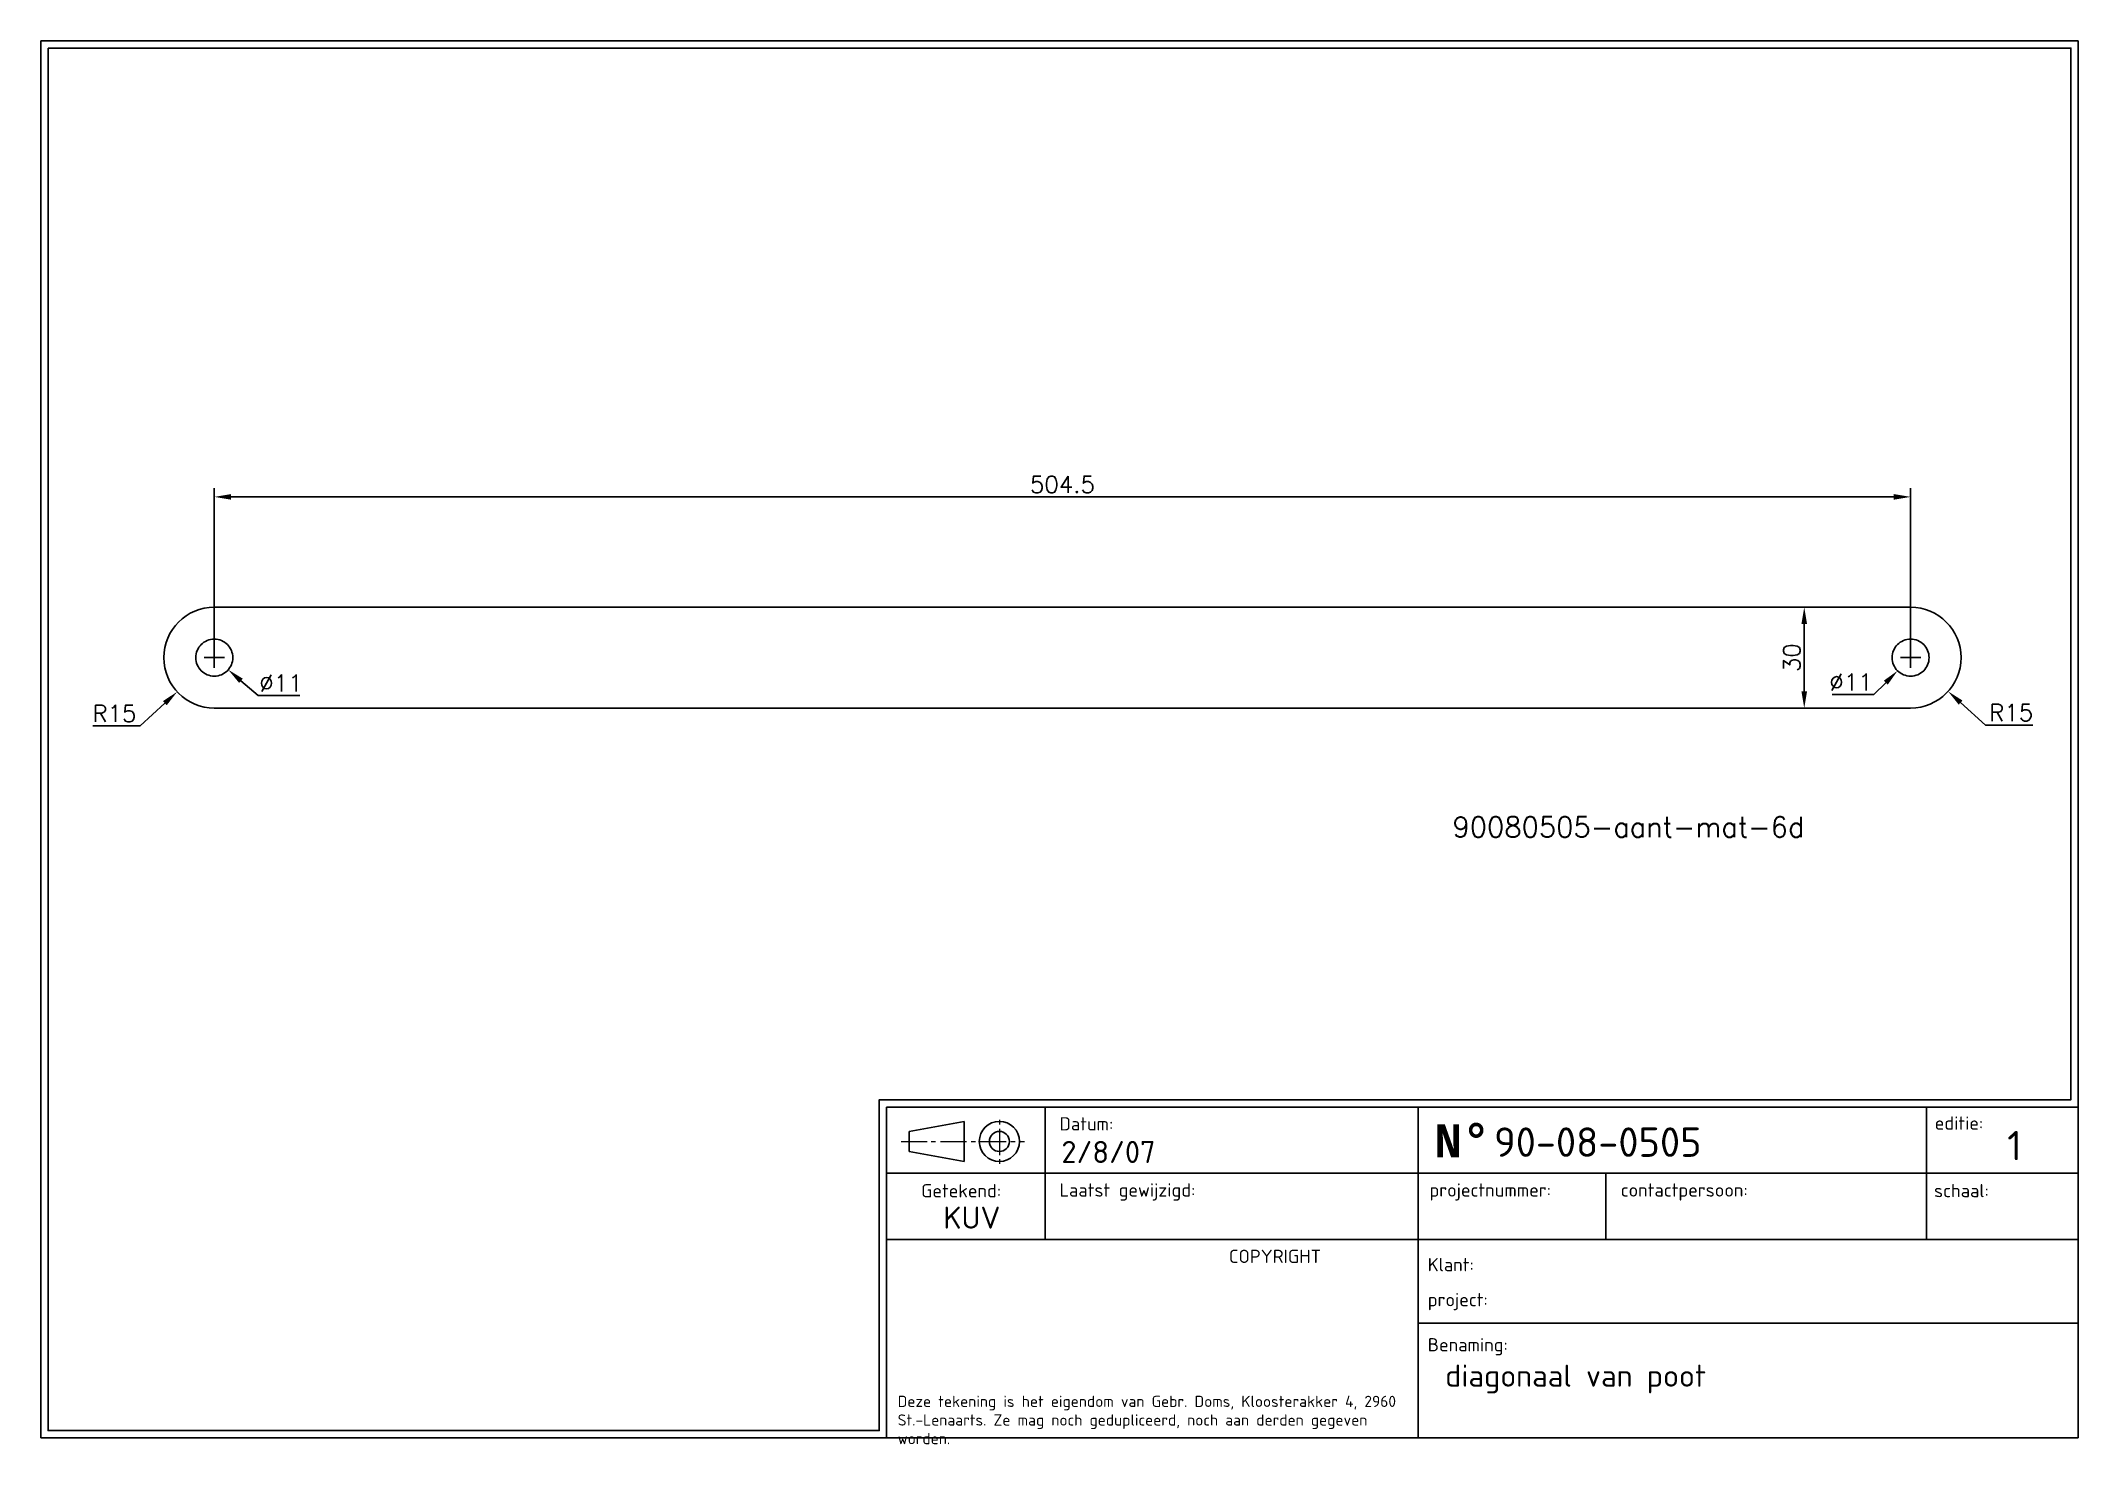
# Paper-space layout 'A4 Hor' of a CAD drawing. Extents: x 520 to 797, y 40 to 231.
# The model-space entities are those that its viewports show. They can reach past a viewport. Long polylines and large blocks are cut down to what shows.
import ezdxf
from ezdxf.enums import TextEntityAlignment as Align

# ---------------------------------------------------------------- set-up
doc = ezdxf.new("R2010")
doc.units = 0
doc.header["$LTSCALE"] = 0.5
doc.layers.get('0').update_dxf_attribs({"linetype": 'CONTINUOUS'})
doc.layers.get('DEFPOINTS').update_dxf_attribs({"linetype": 'CONTINUOUS'})
for name, color, linetype in [('50VOL', 13, 'CONTINUOUS'), ('70VOL', 5, 'CONTINUOUS'), ('BRANDLIJN', 93, 'CONTINUOUS')]:
    doc.layers.add(name, color=color, linetype=linetype)
doc.layers.add('View', color=9, linetype='CONTINUOUS', plot=False)
doc.styles.add('ISOCPEUR', font='isocpeur.ttf')
doc.styles.add('ROMAND', font='', dxfattribs={"height": 2})
doc.styles.add('ROMANS', font='romans.shx')
doc.styles.get('ROMAND').set_extended_font_data('romand.shx')
doc.dimstyles.new('1_OP_02$0', dxfattribs={"dimscale": 2, "dimtxt": 2.5, "dimasz": 2.5, "dimexe": 1.3, "dimexo": 0.6, "dimgap": 0.6, "dimtad": 1, "dimdec": 1, "dimdsep": 46, "dimtxsty": 'ROMANS', "dimcen": -1.5, "dimclrd": 150, "dimclre": 150, "dimclrt": 5, "dimadec": 0, "dimazin": 0, "dimtfac": 1, "dimtdec": 1, "dimtmove": 0, "dimatfit": 3, "dimfxl": 0, "dimtolj": 1, "dimtzin": 0, "dimarcsym": 0})
doc.dimstyles.new('1_OP_02$3', dxfattribs={"dimscale": 2, "dimtxt": 2.5, "dimasz": 2.5, "dimexe": 1.3, "dimexo": 0.6, "dimgap": 0.6, "dimtad": 1, "dimtoh": 1, "dimdec": 1, "dimdsep": 46, "dimtxsty": 'ROMANS', "dimcen": -1.5, "dimclrd": 150, "dimclre": 150, "dimclrt": 5, "dimadec": 0, "dimazin": 0, "dimtfac": 1, "dimtdec": 1, "dimtofl": 0, "dimtmove": 0, "dimatfit": 0, "dimfxl": 0, "dimtolj": 1, "dimtzin": 0, "dimarcsym": 0})
doc.dimstyles.new('1_OP_02$4', dxfattribs={"dimscale": 2, "dimtxt": 2.5, "dimasz": 2.5, "dimexe": 1.3, "dimexo": 0.6, "dimgap": 0.6, "dimtad": 1, "dimtoh": 1, "dimdec": 1, "dimdsep": 46, "dimtxsty": 'ROMANS', "dimcen": 1, "dimclrd": 150, "dimclre": 150, "dimclrt": 5, "dimadec": 0, "dimazin": 0, "dimtfac": 1, "dimtdec": 1, "dimtofl": 0, "dimtmove": 0, "dimatfit": 3, "dimfxl": 0, "dimtolj": 1, "dimtzin": 0, "dimarcsym": 0})

# ---------------------------------------------------------------- blocks, each defined once
blk = doc.blocks.new('ISO_A4')
for p, q in [((200, 287), (10, 287)), ((10, 287), (10, 10)), ((200, 10), (200, 287)), ((10, 10), (200, 10))]:
    blk.add_line(p, q)
blk = doc.blocks.new('titelhoek1')
for p, q in [((162.06, 45), (0.06, 45)), ((0.06, 45), (0.06, 0)), ((21.62, 45), (21.62, 36)), ((72.32, 0), (72.32, 45)), ((141.44, 45), (141.44, 36)), ((162.06, 45), (162.06, 0)), ((3.12, 41.69), (10.59, 43.05)), ((3.12, 41.69), (3.12, 38.96)), ((10.59, 43.05), (10.59, 37.59)), ((3.12, 38.96), (10.59, 37.59)), ((76.56, 36), (0.06, 36)), ((21.62, 36), (21.62, 27)), ((76.56, 36), (162.06, 36)), ((97.85, 36), (97.85, 27)), ((141.44, 36), (141.44, 27)), ((162.06, 27), (0.06, 27)), ((72.32, 15.59), (162.06, 15.59)), ((0.06, 0), (162.06, 0))]:
    blk.add_line(p, q)
at = {"lineweight": 9}
for p, q in [((15.39, 43.28), (15.39, 42.63)), ((15.39, 42.04), (15.39, 38.45)), ((2.04, 40.32), (5.55, 40.32)), ((6.12, 40.32), (6.72, 40.32)), ((7.37, 40.32), (10.93, 40.32)), ((11.55, 40.32), (12.15, 40.32)), ((12.78, 40.32), (16.31, 40.32)), ((16.96, 40.32), (17.53, 40.32)), ((18.15, 40.32), (18.81, 40.32)), ((15.39, 37.93), (15.39, 37.3))]:
    blk.add_line(p, q, dxfattribs=at)
for radius in [2.73, 1.36]:
    blk.add_circle((15.39, 40.32), radius)
at = {"style": 'ISOCPEUR'}
for s, p in [('Datum:', (23.56, 41.82)), ('editie:', (142.55, 41.92)), ('Getekend:', (4.75, 32.72)), ('Laatst gewijzigd:', (23.56, 32.82)), ('projectnummer:', (73.85, 32.82)), ('contactpersoon:', (99.86, 32.82)), ('schaal:', (142.46, 32.74)), ('COPYRIGHT ', (46.6, 23.8)), ('Klant:', (73.62, 22.67)), ('project:', (73.62, 17.91)), ('Benaming:', (73.62, 11.78))]:
    blk.add_text(s, height=1.8, dxfattribs=at).set_placement(p)
at = {"insert": (74.49, 42.64), "char_height": 4.5, "width": 5, "attachment_point": 1, "style": 'ROMAND'}
blk.add_mtext('{\\fMonospac821 BT|b1|i0|c0|p49;N°}', dxfattribs=at)
at = {"lineweight": 9, "insert": (1.56, 5.74), "char_height": 1.52, "width": 71.22, "attachment_point": 1, "style": 'ISOCPEUR'}
blk.add_mtext('Deze tekening is het eigendom van Gebr. Doms, Kloosterakker 4, 2960 St.-Lenaarts. Ze mag noch gedupliceerd, noch aan derden gegeven worden.', dxfattribs=at)
at = {"style": 'ISOCPEUR'}
for tag, height, p in [('TEKENINGNR', 4, (82.64, 37.03)), ('CREATING_DATE', 3, (23.82, 36.49)), ('MODIFICATION_TIME', 3, (23.82, 27.49)), ('PROJECTNR', 3, (73.74, 27.6)), ('CONTACTPERSOON', 3, (99.76, 27.6)), ('KLANTNAAM', 3, (82.92, 21.47)), ('PROJECTOMSCHRIJVING:', 3, (82.92, 16.68))]:
    blk.add_attdef(tag, text='', height=height, dxfattribs=at).set_placement(p, align=Align.BOTTOM_LEFT)
for tag, height, p in [('VERSIE', 4, (153.41, 36.56)), ('MADE_BY', 3, (11.64, 27.56)), ('SCHAAL', 3, (153.27, 27.56))]:
    blk.add_attdef(tag, text='', height=height, dxfattribs=at).set_placement(p, align=Align.BOTTOM_CENTER)
for tag, p in [('BENAMING1', (75.99, 6.97)), ('BENAMING2', (75.99, 2.97))]:
    blk.add_attdef(tag, p, '', height=3, dxfattribs=at)
blk = doc.blocks.new('*D0')
at = {"layer": '70VOL', "color": 150, "lineweight": -2}
for p, q in [((2722.28, 721.69), (2722.28, 770.91)), ((3226.78, 721.69), (3226.78, 770.91)), ((2727.28, 768.31), (3221.78, 768.31))]:
    blk.add_line(p, q, dxfattribs=at)
at = {"layer": '70VOL', "color": 150}
for points in [[(2727.28, 769.15), (2727.28, 767.48), (2722.28, 768.31)], [(3221.78, 769.15), (3221.78, 767.48), (3226.78, 768.31)]]:
    blk.add_solid(points, dxfattribs=at)
at = {"layer": 'DEFPOINTS', "color": 0}
for p in [(3226.78, 768.31), (2722.28, 720.49), (3226.78, 720.49)]:
    blk.add_point(p, dxfattribs=at)
at = {"layer": '70VOL', "color": 5, "insert": (2974.53, 772.01), "char_height": 5, "attachment_point": 5, "style": 'ROMANS'}
blk.add_mtext('\\A1;504.5', dxfattribs=at)
blk = doc.blocks.new('*D1')
at = {"layer": '70VOL', "color": 150, "lineweight": -2}
for p, q in [((2722.28, 717.49), (2722.28, 723.49)), ((2719.28, 720.49), (2725.28, 720.49)), ((2730.2, 713.61), (2735.28, 709.2)), ((2735.28, 709.2), (2747.67, 709.2))]:
    blk.add_line(p, q, dxfattribs=at)
at = {"layer": '70VOL', "color": 150}
blk.add_solid([(2730.75, 714.24), (2729.66, 712.98), (2726.43, 716.89)], dxfattribs=at)
at = {"layer": 'DEFPOINTS', "color": 0}
for p in [(2718.12, 724.1), (2726.43, 716.89)]:
    blk.add_point(p, dxfattribs=at)
at = {"layer": '70VOL', "color": 5, "insert": (2742.08, 712.9), "char_height": 5, "attachment_point": 5, "style": 'ROMANS'}
blk.add_mtext('\\A1;∅11', dxfattribs=at)
blk = doc.blocks.new('*D2')
at = {"layer": '70VOL', "color": 150, "lineweight": -2}
for p, q in [((2722.28, 718.49), (2722.28, 722.49)), ((2720.28, 720.49), (2724.28, 720.49)), ((2700.2, 700.18), (2707.56, 706.95)), ((2686.14, 700.18), (2700.2, 700.18))]:
    blk.add_line(p, q, dxfattribs=at)
at = {"layer": '70VOL', "color": 150}
blk.add_solid([(2706.99, 707.56), (2708.12, 706.34), (2711.24, 710.34)], dxfattribs=at)
at = {"layer": 'DEFPOINTS', "color": 0}
for p in [(2722.28, 720.49), (2711.24, 710.34)]:
    blk.add_point(p, dxfattribs=at)
at = {"layer": '70VOL', "color": 5, "insert": (2692.57, 703.88), "char_height": 5, "attachment_point": 5, "style": 'ROMANS'}
blk.add_mtext('\\A1;R15', dxfattribs=at)
blk = doc.blocks.new('*D3')
at = {"layer": '70VOL', "color": 150, "lineweight": -2}
for p, q in [((3226.78, 718.49), (3226.78, 722.49)), ((3224.78, 720.49), (3228.78, 720.49)), ((3249.08, 700.43), (3241.65, 707.12)), ((3263.14, 700.43), (3249.08, 700.43))]:
    blk.add_line(p, q, dxfattribs=at)
at = {"layer": '70VOL', "color": 150}
blk.add_solid([(3242.2, 707.74), (3241.09, 706.5), (3237.93, 710.46)], dxfattribs=at)
at = {"layer": 'DEFPOINTS', "color": 0}
for p in [(3226.78, 720.49), (3237.93, 710.46)]:
    blk.add_point(p, dxfattribs=at)
at = {"layer": '70VOL', "color": 5, "insert": (3256.71, 704.13), "char_height": 5, "attachment_point": 5, "style": 'ROMANS'}
blk.add_mtext('\\A1;R15', dxfattribs=at)
blk = doc.blocks.new('*D4')
at = {"layer": '70VOL', "color": 150, "lineweight": -2}
for p, q in [((3226.78, 717.49), (3226.78, 723.49)), ((3223.78, 720.49), (3229.78, 720.49)), ((3215.86, 709.49), (3203.47, 709.49)), ((3219.38, 713.04), (3215.86, 709.49))]:
    blk.add_line(p, q, dxfattribs=at)
at = {"layer": '70VOL', "color": 150}
blk.add_solid([(3218.79, 713.63), (3219.97, 712.45), (3222.9, 716.59)], dxfattribs=at)
at = {"layer": 'DEFPOINTS', "color": 0}
for p in [(3230.65, 724.4), (3222.9, 716.59)]:
    blk.add_point(p, dxfattribs=at)
at = {"layer": '70VOL', "color": 5, "insert": (3209.06, 713.19), "char_height": 5, "attachment_point": 5, "style": 'ROMANS'}
blk.add_mtext('\\A1;∅11', dxfattribs=at)
blk = doc.blocks.new('*D5')
at = {"layer": '70VOL', "color": 150, "lineweight": -2}
for p, q in [((3225.58, 735.49), (3192.55, 735.49)), ((3195.15, 730.49), (3195.15, 710.49)), ((3225.58, 705.49), (3192.55, 705.49))]:
    blk.add_line(p, q, dxfattribs=at)
at = {"layer": '70VOL', "color": 150}
for points in [[(3194.32, 730.49), (3195.98, 730.49), (3195.15, 735.49)], [(3194.32, 710.49), (3195.98, 710.49), (3195.15, 705.49)]]:
    blk.add_solid(points, dxfattribs=at)
at = {"layer": 'DEFPOINTS', "color": 0}
for p in [(3226.78, 735.49), (3195.15, 705.49), (3226.78, 705.49)]:
    blk.add_point(p, dxfattribs=at)
at = {"layer": '70VOL', "color": 5, "insert": (3191.45, 720.49), "char_height": 5, "attachment_point": 5, "rotation": 90, "style": 'ROMANS'}
blk.add_mtext('\\A1;30', dxfattribs=at)

msp = doc.modelspace()

# ---------------------------------------------------------------- linework, layer by layer
at = {"layer": '50VOL'}
for p, q in [((2722.28, 735.49), (3226.78, 735.49)), ((3226.78, 705.49), (2722.28, 705.49))]:
    msp.add_line(p, q, dxfattribs=at)
for centre in [(2722.28, 720.49), (3226.78, 720.49)]:
    msp.add_circle(centre, 5.5, dxfattribs=at)
for centre, start, end in [((2722.28, 720.49), 90, 270), ((3226.78, 720.49), 270, 90)]:
    msp.add_arc(centre, 15, start, end, dxfattribs=at)

# ---------------------------------------------------------------- texts
at = {"layer": 'BRANDLIJN', "style": 'ROMANS'}
msp.add_text('90080505-aant-mat-6d', height=6, dxfattribs=at).set_placement((3090.52, 667.12))

# ---------------------------------------------------------------- dimensions: what is measured, and where the dimension line sits
at = {"layer": '70VOL'}
dim = msp.add_linear_dim(base=(3226.78, 768.31), p1=(2722.28, 720.49), p2=(3226.78, 720.49), dimstyle='1_OP_02$0', dxfattribs=at)
dim.commit()
dim.dimension.update_dxf_attribs({"geometry": '*D0', "text_midpoint": (2974.53, 772.01)})
dim = msp.add_linear_dim(base=(3195.15, 705.49), p1=(3226.78, 735.49), p2=(3226.78, 705.49), angle=90, dimstyle='1_OP_02$0', dxfattribs=at)
dim.commit()
dim.dimension.update_dxf_attribs({"geometry": '*D5', "text_midpoint": (3191.45, 720.49)})
for center, mpoint, picture, middle in [((2722.28, 720.49), (2711.24, 710.34), '*D2', (2692.57, 700.18)), ((3226.78, 720.49), (3237.93, 710.46), '*D3', (3256.71, 704.13))]:
    dim = msp.add_radius_dim(center=center, mpoint=mpoint, dimstyle='1_OP_02$4', dxfattribs=at)
    dim.commit()
    dim.dimension.update_dxf_attribs({"geometry": picture, "text_midpoint": middle})
for p1, p2, picture, middle in [((2718.12, 724.1), (2726.43, 716.89), '*D1', (2742.08, 709.2)), ((3230.65, 724.4), (3222.9, 716.59), '*D4', (3209.06, 709.49))]:
    dim = msp.add_diameter_dim_2p(p1=p1, p2=p2, dimstyle='1_OP_02$3', dxfattribs=at)
    dim.commit()
    dim.dimension.update_dxf_attribs({"geometry": picture, "text_midpoint": middle, "dimtype": 163})

psp = doc.layouts.new('A4 Hor')

# ---------------------------------------------------------------- linework, layer by layer
at = {"layer": 'View'}
psp.add_lwpolyline([(520.54, 230.06), (795.54, 230.06), (795.54, 87.06), (633.54, 87.06), (633.54, 42.06), (520.54, 42.06), (520.54, 230.06)], close=True, dxfattribs=at)

# ---------------------------------------------------------------- block references
at = {"lineweight": 0, "rotation": 270}
psp.add_blockref('ISO_A4', (509.54, 241.06), dxfattribs=at)
psp.add_blockref('titelhoek1', (634.48, 41.06)).add_auto_attribs({'TEKENINGNR': '90-08-0505', 'BENAMING1': 'diagonaal van poot', 'CREATING_DATE': '2/8/07', 'MADE_BY': 'KUV', 'VERSIE': '1'})

# ---------------------------------------------------------------- viewports
at = {"layer": 'View'}
vp = psp.add_viewport(center=(658.04, 136.06), size=(275, 188), view_center_point=(2973.65, 696.19), view_height=411.2817, dxfattribs=at)
vp.dxf.flags = 0x10000  # cut along an outline
vp.dxf.clipping_boundary_handle = psp.add_lwpolyline([(520.54, 230.06), (795.54, 230.06), (795.54, 87.06), (633.54, 87.06), (633.54, 42.06), (520.54, 42.06), (520.54, 230.06)], format="xyb", close=True, dxfattribs={"invisible": 1}).dxf.handle

doc.saveas('drawing.dxf')
